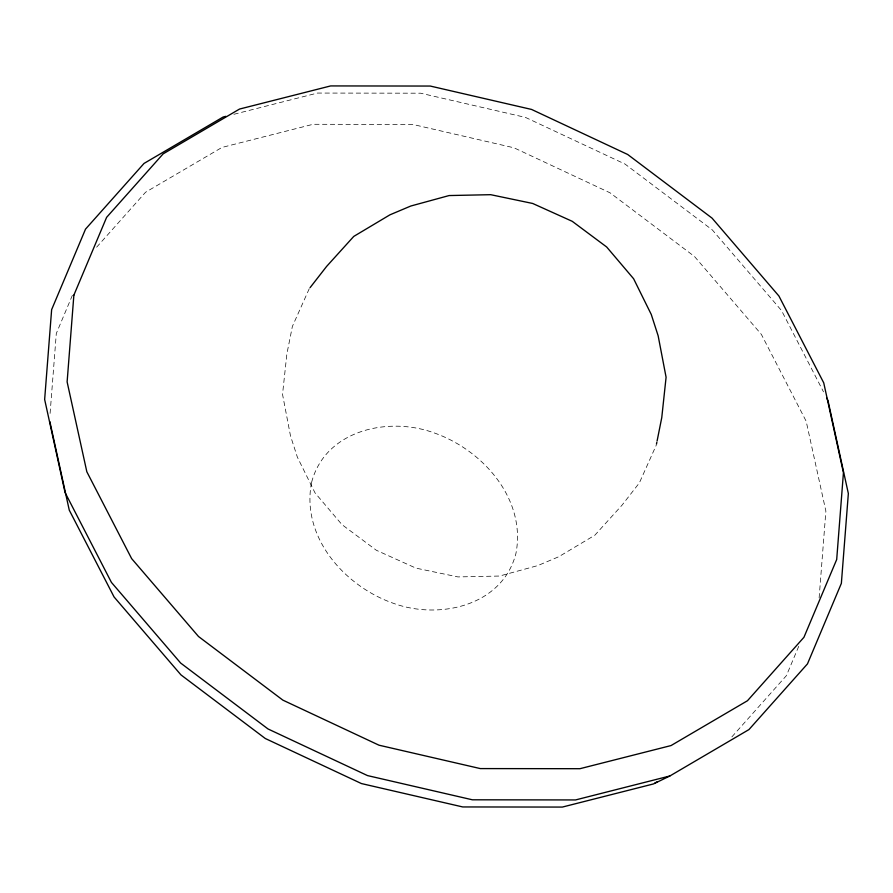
<?xml version="1.0" encoding="UTF-8"?>
<svg xmlns="http://www.w3.org/2000/svg" width="893" height="893" viewBox="0 0 893 893"><rect width="100%" height="100%" fill="white"/><g stroke="black" fill="none" stroke-linecap="round" stroke-linejoin="round"><path stroke-width="0.67" stroke-dasharray="4.46 3.35" d="M50.097 413.381L56.304 333.48L72.411 295.237M819.127 597.886L825.88 511.109L806.167 421.228L761.361 334.384L694.486 256.492L610.12 192.855L514 147.803L412.689 124.417L313.075 124.294L221.966 147.434L145.548 192.252L94.602 249.471M798.733 646.331L786.387 675.655L730.809 738.076M309.246 288.718L292.379 326.414L286.854 354.03L282.534 394.349L290.482 435.829L297.369 457.149L315.006 492.847L341.963 524.615L376.399 550.3L415.971 568.138L457.964 576.923L499.533 576.041L537.843 565.57L558.694 556.763L594.872 535.186L622.041 505.159L639.377 482.879L656.255 445.183M233.921 114.282L317.461 93.062L420.592 93.196L525.475 117.407L624.988 164.044L712.324 229.925L781.554 310.574L823.502 391.86M311.523 482.666C300.963 536.961 344.531 586.199 393.277 603.266C438.954 620.055 502.424 606.18 515.92 553.515C526.479 499.232 482.912 449.994 434.165 432.915C388.488 416.127 325.03 430.002 311.523 482.666"/><path stroke-width="1.34" d="M657.103 440.952L661.769 417.578L666.089 377.248L658.141 335.768L651.265 314.459L633.617 278.75L606.66 246.981L572.223 221.308L532.663 203.459L490.67 194.685L449.101 195.556L410.791 206.026L389.928 214.833L353.751 236.422L326.592 266.438L310.072 287.658M656.455 444.201L656.846 442.247M654.669 783.239L657.047 781.833M49.863 421.619L69.263 510.137L114.081 596.982L180.944 674.874L265.31 738.511L361.431 783.563L462.741 806.948L562.356 807.071L653.475 783.942L669.862 775.984L748.97 729.57L807.473 663.879L841.362 583.363L848.35 493.528L827.956 400.477L826.684 398.021M225.829 116.336L223.138 117.016L144.03 163.43L85.527 229.121L51.638 309.637L44.65 399.472L65.044 492.523L111.446 582.426L180.676 663.075L268.012 728.956L367.525 775.593L472.408 799.804L575.538 799.938L669.862 775.984M73.873 295.114L67.12 381.891L86.833 471.772L131.639 558.616L198.514 636.508L282.88 700.145L379 745.197L480.311 768.583L579.925 768.706L671.034 745.566L747.452 700.748L803.946 637.289L836.696 559.52L843.438 472.743L823.737 382.863L778.919 296.018L712.056 218.126L627.69 154.489L531.569 109.437L430.259 86.052L330.644 85.929L239.525 109.058L163.118 153.886L106.613 217.345L73.873 295.114"/></g></svg>
